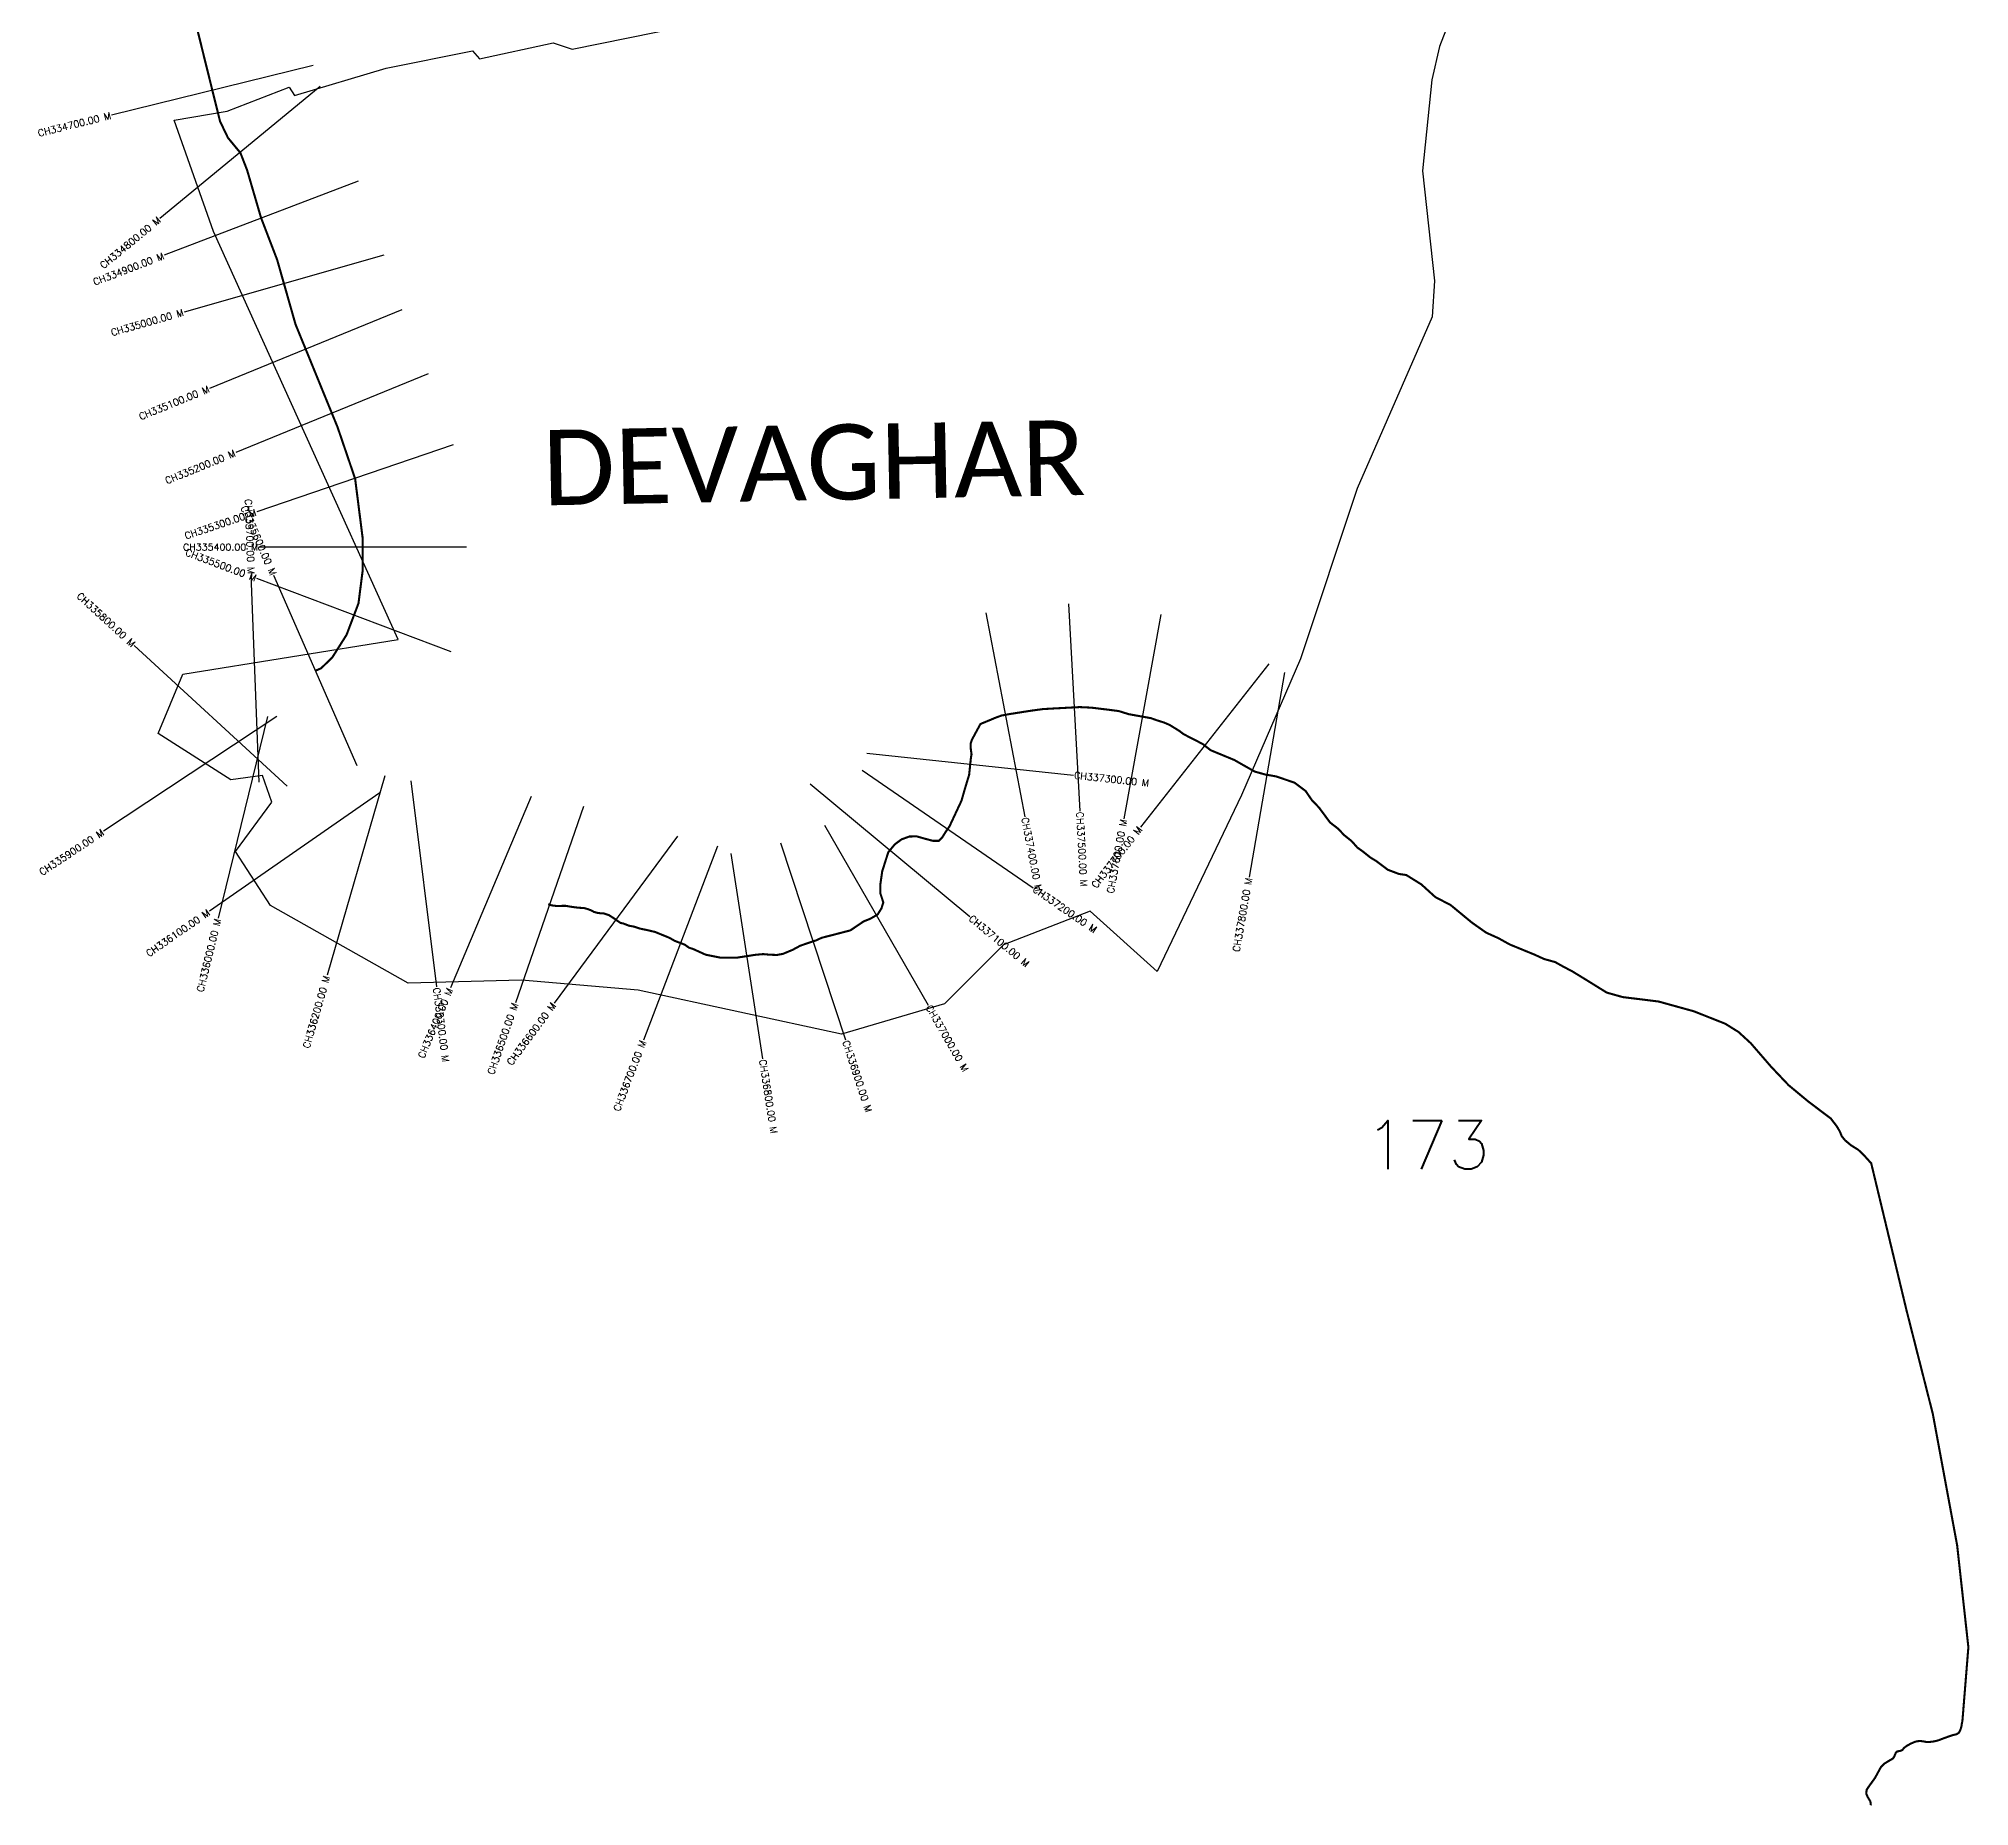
# Model space of a CAD drawing. Header units: metres. Extents: x 289015 to 292738, y 1988877 to 1992766.
# Drawn here: x 289950 to 292738, y 1988877 to 1991431 of the extents above; entities that cross this region are included whole.
import ezdxf
from ezdxf.enums import TextEntityAlignment as Align

# ---------------------------------------------------------------- set-up
doc = ezdxf.new("R2010")
doc.units = ezdxf.units.M
doc.header["$MEASUREMENT"] = 0
for name, color, linetype in [('CS', 134, 'Continuous'), ('CSMark', 6, 'Continuous'), ('NATURALLY PROTECTED', 3, 'Continuous'), ('village', 3, 'Continuous'), ('VILLAGE NAME', 250, 'Continuous')]:
    doc.layers.add(name, color=color, linetype=linetype)
doc.styles.get("Standard").update_dxf_attribs({"font": 'simplex.shx'})

msp = doc.modelspace()

# ---------------------------------------------------------------- linework, layer by layer
at = {"layer": 'CS'}
for p, q in [((290346.4, 1991392.5), (290055.1, 1991320.5)), ((290356.6, 1991362.1), (290125, 1991171.4)), ((290411.5, 1991225.2), (290131.3, 1991118.1)), ((290448.4, 1991118.4), (290159.9, 1991036.1)), ((290474.4, 1991039.2), (290196.7, 1990925.8)), ((290512.3, 1990946.6), (290234.5, 1990833.2)), ((290548.8, 1990844), (290264.8, 1990747.4)), ((290567.8, 1990696.4), (290267.8, 1990696.4)), ((290268.4, 1990356.8), (290257, 1990656.6)), ((290410.1, 1990380.5), (290289.7, 1990655.3)), ((290545.6, 1990545), (290265, 1990651)), ((291317.9, 1990601.5), (291374, 1990306.8)), ((291437, 1990614.6), (291453.5, 1990315.1)), ((291570.7, 1990599.1), (291517, 1990304)), ((290308.8, 1990351.1), (290088, 1990554.1)), ((291726.3, 1990527.9), (291541.1, 1990291.8)), ((291749.1, 1990515.3), (291697.9, 1990219.7)), ((290293.7, 1990451.6), (290043.5, 1990286)), ((290280.3, 1990451.7), (290209, 1990160.3)), ((291146.2, 1990398.6), (291444.5, 1990367)), ((290449.7, 1990366.1), (290366.4, 1990077.9)), ((290487.2, 1990358.7), (290524.4, 1990061)), ((291064, 1990354.4), (291294.6, 1990162.6)), ((291139, 1990374), (291386.4, 1990204.3)), ((290442.9, 1990341.5), (290196.5, 1990170.4)), ((290661.2, 1990335.9), (290544.5, 1990059.5)), ((290737, 1990321.6), (290638.5, 1990038.2)), ((291085, 1990294.5), (291234.7, 1990034.5)), ((290872.7, 1990278.7), (290694.4, 1990037.5)), ((290930.4, 1990264.5), (290823.4, 1989984.2)), ((291021.5, 1990269.3), (291115.1, 1989984.3)), ((290949.4, 1990253.7), (290995.4, 1989957.2))]:
    msp.add_line(p, q, dxfattribs=at)
at = {"layer": 'NATURALLY PROTECTED', "const_width": 3, "flags": 128}
for points in [[(290175.3, 1991459.5), (290203.1, 1991347.1), (290211.9, 1991311.6), (290223.3, 1991287.9), (290232.5, 1991276.7), (290241.3, 1991266.1), (290251, 1991241.1), (290271.1, 1991172.3), (290294.3, 1991111.8), (290306.5, 1991069), (290320.9, 1991018.3), (290337.4, 1990978), (290360.1, 1990922.4), (290381.6, 1990869.8), (290398.7, 1990819.6), (290407, 1990795.1), (290417.8, 1990709.9), (290417.8, 1990662), (290411.8, 1990615.1), (290394.6, 1990569.7), (290374.1, 1990537.2), (290357.9, 1990521.4), (290349.2, 1990517.6)], [(290685.9, 1990180.6), (290690.8, 1990178.8), (290697.9, 1990177.9), (290705.3, 1990178.1), (290711, 1990178.2), (290718.1, 1990176.9), (290728.7, 1990175.5), (290737.9, 1990174.9), (290743.6, 1990173.2), (290747.4, 1990171.8), (290751.8, 1990169.4), (290757.2, 1990167.9), (290761.2, 1990167.4), (290765.7, 1990167.3), (290773.7, 1990164.6), (290781.2, 1990159.8), (290785.7, 1990156.5), (290790.2, 1990153.5), (290794.4, 1990152.6), (290802.3, 1990149.5), (290810.2, 1990148), (290818.2, 1990145.3), (290828.7, 1990143.1), (290839.9, 1990140.5), (290853.4, 1990135), (290860.8, 1990132), (290868.7, 1990127.5), (290875.8, 1990124.8), (290883.1, 1990122), (290889.1, 1990117.7), (290895, 1990115.8), (290903.9, 1990111.8), (290913.3, 1990107.5), (290924.8, 1990105.2), (290935.3, 1990103.1), (290949.1, 1990103.1), (290958, 1990103.2), (290968.2, 1990104.8), (290975.7, 1990105.9), (290985.1, 1990107.4), (290996.2, 1990108.4), (291006.5, 1990107.5), (291016.2, 1990107.2), (291024.7, 1990108.7), (291031.4, 1990111.5), (291038.7, 1990114.5), (291049.8, 1990120.5), (291061.6, 1990124.6), (291072.4, 1990128.1), (291080.9, 1990132), (291080.9, 1990132), (291096.5, 1990136), (291122.2, 1990142.7), (291132, 1990149.3), (291141.3, 1990155.6), (291151, 1990159.5), (291161.5, 1990165.5), (291167.1, 1990174.5), (291169.8, 1990183.1), (291167.1, 1990191.3), (291165.3, 1990196.7), (291165.5, 1990209.3), (291168.2, 1990228), (291174, 1990246.4), (291177.1, 1990255.8), (291186.3, 1990266.9), (291196.1, 1990274.2), (291207.4, 1990278.3), (291218, 1990278.5), (291228.9, 1990275.4), (291241.2, 1990272.1), (291250, 1990272.1), (291254.7, 1990276.7), (291259.3, 1990284.2), (291265.4, 1990293.1), (291282.7, 1990330.1), (291287.8, 1990347.9), (291293.7, 1990367.4), (291296.4, 1990392.9), (291297.2, 1990396.9), (291296, 1990405.8), (291295.9, 1990412.5), (291297.8, 1990418.2), (291301, 1990424.2), (291306.3, 1990434), (291310.1, 1990440.9), (291326.1, 1990447.5), (291331.7, 1990449.9), (291340.5, 1990453.1), (291350.8, 1990455), (291365.3, 1990457.3), (291383.9, 1990460.2), (291400.1, 1990462.4), (291416, 1990463.3), (291436.3, 1990464.4), (291453.5, 1990465.3), (291470.2, 1990464.5), (291492.4, 1990461.8), (291509.7, 1990459.6), (291524.1, 1990455.1), (291541.3, 1990452), (291556.3, 1990449.3), (291564.6, 1990446.3), (291575.2, 1990443), (291583.5, 1990439.4), (291597.4, 1990430.8), (291603.6, 1990426.1), (291631, 1990412), (291642.5, 1990403), (291676.6, 1990388.9), (291706, 1990372.2), (291721.6, 1990367.8), (291736.9, 1990365.2), (291763.6, 1990356.1), (291779.7, 1990344), (291788.6, 1990331), (291799.2, 1990319.9), (291814.9, 1990298.6), (291826.6, 1990289.6), (291835, 1990280.6), (291846.2, 1990271.6), (291854.4, 1990262.3), (291862.7, 1990256.4), (291873.3, 1990247.9), (291881.3, 1990243.1), (291898.3, 1990230.3), (291914.5, 1990224.2), (291925, 1990222.7), (291946.8, 1990209.1), (291967, 1990190.8), (291989.2, 1990179.2), (292019.7, 1990154), (292040.4, 1990139.4), (292058.1, 1990131.4), (292074.3, 1990122.4), (292110.6, 1990107.5), (292124.1, 1990101.3), (292140, 1990096.9), (292150.7, 1990090.9), (292165.1, 1990083.3), (292185.5, 1990070.8), (292214.5, 1990052.8), (292237.6, 1990046.3), (292289.4, 1990039.9), (292340.3, 1990025.8), (292385.7, 1990007.8), (292398.7, 1989999.7), (292404.7, 1989996), (292422.5, 1989979.7), (292451.9, 1989945.7), (292477.2, 1989919), (292505.4, 1989895.6), (292538.2, 1989870.8), (292546.7, 1989859.7), (292551.1, 1989852.3), (292554, 1989845.2), (292558.8, 1989839.3), (292567.4, 1989832.1), (292578, 1989825.5), (292586.8, 1989816.9), (292596.5, 1989806.1), (292647.6, 1989593.2), (292685.4, 1989444.3), (292720.6, 1989254.1), (292736.8, 1989107), (292728.2, 1989000.4), (292727.2, 1988995.8), (292726.8, 1988992.5), (292725.7, 1988988.8), (292724.4, 1988985.6), (292722.8, 1988983.1), (292719.6, 1988981.2), (292714.2, 1988979.9), (292708.6, 1988978.1), (292703.5, 1988976.2), (292698.3, 1988974.3), (292694.3, 1988972.7), (292689.7, 1988971.4), (292685.7, 1988970.6), (292680.9, 1988970.1), (292675.9, 1988970.1), (292671.3, 1988971), (292668, 1988971.4), (292663.7, 1988971.2), (292660.8, 1988970.6), (292657.4, 1988969.4), (292652.6, 1988967.1), (292648.3, 1988964.7), (292645.7, 1988962.9), (292644.1, 1988961.5), (292642.7, 1988960), (292641.5, 1988958.5), (292639.7, 1988957.6), (292637.3, 1988956.9), (292635.5, 1988956.7), (292633.4, 1988956.1), (292631.9, 1988954.1), (292630.7, 1988951.6), (292630, 1988949.5), (292628.2, 1988946.5), (292625.5, 1988944.7), (292622.9, 1988943.3), (292619.3, 1988941.1), (292615.3, 1988938.7), (292610.6, 1988933.9), (292601.9, 1988918), (292593.6, 1988906.5), (292589.8, 1988900.8), (292589.4, 1988895.2), (292591.4, 1988890.5), (292595.3, 1988884.1), (292595.9, 1988879.2), (292595.6, 1988878.5)]]:
    msp.add_lwpolyline(points, dxfattribs=at)
at = {"layer": 'village', "color": 6}
msp.add_polyline3d([(292052, 1991623.5, 0), (291973.2, 1991419.6, 0), (291961.8, 1991371.8, 0), (291948.4, 1991240.1, 0), (291965.6, 1991081, 0), (291962.3, 1991029.3, 0), (291853.9, 1990781.2, 0), (291772.1, 1990534.9, 0), (291686.9, 1990337.9, 0), (291565.4, 1990083.5, 0), (291468.4, 1990170.4, 0), (291343.5, 1990121.6, 0), (291258.3, 1990036.4, 0), (291109.3, 1989992.5, 0), (290815.8, 1990056.3, 0), (290647.1, 1990070.8, 0), (290483.6, 1990066.2, 0), (290284.6, 1990178.4, 0), (290234.2, 1990256.8, 0), (290286.9, 1990327.8, 0), (290273, 1990366.3, 0), (290227.6, 1990360.3, 0), (290122.5, 1990427.3, 0), (290158.1, 1990512.7, 0), (290469.1, 1990562.9, 0), (290202.4, 1991152.5, 0), (290145.7, 1991313.5, 0), (290222.4, 1991326.2, 0), (290311.9, 1991360.9, 0), (290319.6, 1991349.2, 0), (290451.6, 1991388.4, 0), (290576.7, 1991413.4, 0), (290586.8, 1991402, 0), (290693.1, 1991424.9, 0), (290720.5, 1991416.1, 0), (290922.5, 1991456.7, 0)], dxfattribs=at)

# ---------------------------------------------------------------- texts
at = {"insert": (291865.6, 1989867.9), "char_height": 70, "attachment_point": 1}
msp.add_mtext_dynamic_manual_height_columns('173', width=95.172, gutter_width=1, heights=[0], dxfattribs=at)
at = {"layer": 'CSMark'}
for s, rotation, p in [('CH334700.00 M', 13.8945, (290054.2, 1991320.2)), ('CH334800.00 M', 39.4713, (290124.2, 1991170.7)), ('CH334900.00 M', 20.9354, (290130.4, 1991117.7)), ('CH335000.00 M', 15.9094, (290158.9, 1991035.9)), ('CH335100.00 M', 22.219, (290195.8, 1990925.4)), ('CH335200.00 M', 22.219, (290233.6, 1990832.8)), ('CH335300.00 M', 18.7736, (290263.8, 1990747.1)), ('CH335600.00 M', 293.6623, (290289.3, 1990656.2)), ('CH335700.00 M', 272.1791, (290256.9, 1990657.6)), ('CH335400.00 M', 0.0059, (290266.8, 1990696.4)), ('CH335500.00 M', 339.3046, (290264, 1990651.3)), ('CH335800.00 M', 317.4033, (290087.2, 1990554.8)), ('CH337700.00 M', 51.8878, (291540.5, 1990291)), ('CH337600.00 M', 79.6909, (291516.9, 1990303)), ('CH335900.00 M', 33.5072, (290042.7, 1990285.5)), ('CH337800.00 M', 80.1777, (291697.7, 1990218.7)), ('CH336100.00 M', 34.7771, (290195.6, 1990169.8)), ('CH336000.00 M', 76.2471, (290208.7, 1990159.3)), ('CH336200.00 M', 73.8861, (290366.2, 1990076.9)), ('CH336400.00 M', 67.1062, (290544.1, 1990058.6)), ('CH336500.00 M', 70.8147, (290638.1, 1990037.3)), ('CH336600.00 M', 53.5294, (290693.8, 1990036.7)), ('CH336700.00 M', 69.1029, (290823, 1989983.3))]:
    msp.add_text(s, height=10, rotation=rotation, dxfattribs=at).set_placement(p, align=Align.MIDDLE_RIGHT)
for s, rotation, p in [('CH337300.00 M', 353.9436, (291445.5, 1990366.9)), ('CH337400.00 M', 280.7783, (291374.2, 1990305.8)), ('CH337500.00 M', 273.1586, (291453.5, 1990314.1)), ('CH337200.00 M', 325.5614, (291387.3, 1990203.8)), ('CH337100.00 M', 320.2563, (291295.4, 1990161.9)), ('CH336300.00 M', 277.1209, (290524.5, 1990060)), ('CH337000.00 M', 299.9177, (291235.2, 1990033.7)), ('CH336900.00 M', 288.174, (291115.4, 1989983.3)), ('CH336800.00 M', 278.808, (290995.5, 1989956.2))]:
    msp.add_text(s, height=10, rotation=rotation, dxfattribs=at).set_placement(p, align=Align.MIDDLE_LEFT)
at = {"layer": 'VILLAGE NAME', "insert": (290676.7, 1990865.4), "char_height": 108.748, "attachment_point": 1, "rotation": 1.1028}
msp.add_mtext_dynamic_manual_height_columns('{\\fCalibri|b0|i0|c0|p34;DEVAGHAR}', width=1571.314, gutter_width=543.7, heights=[0], dxfattribs=at)

doc.saveas('drawing.dxf')
